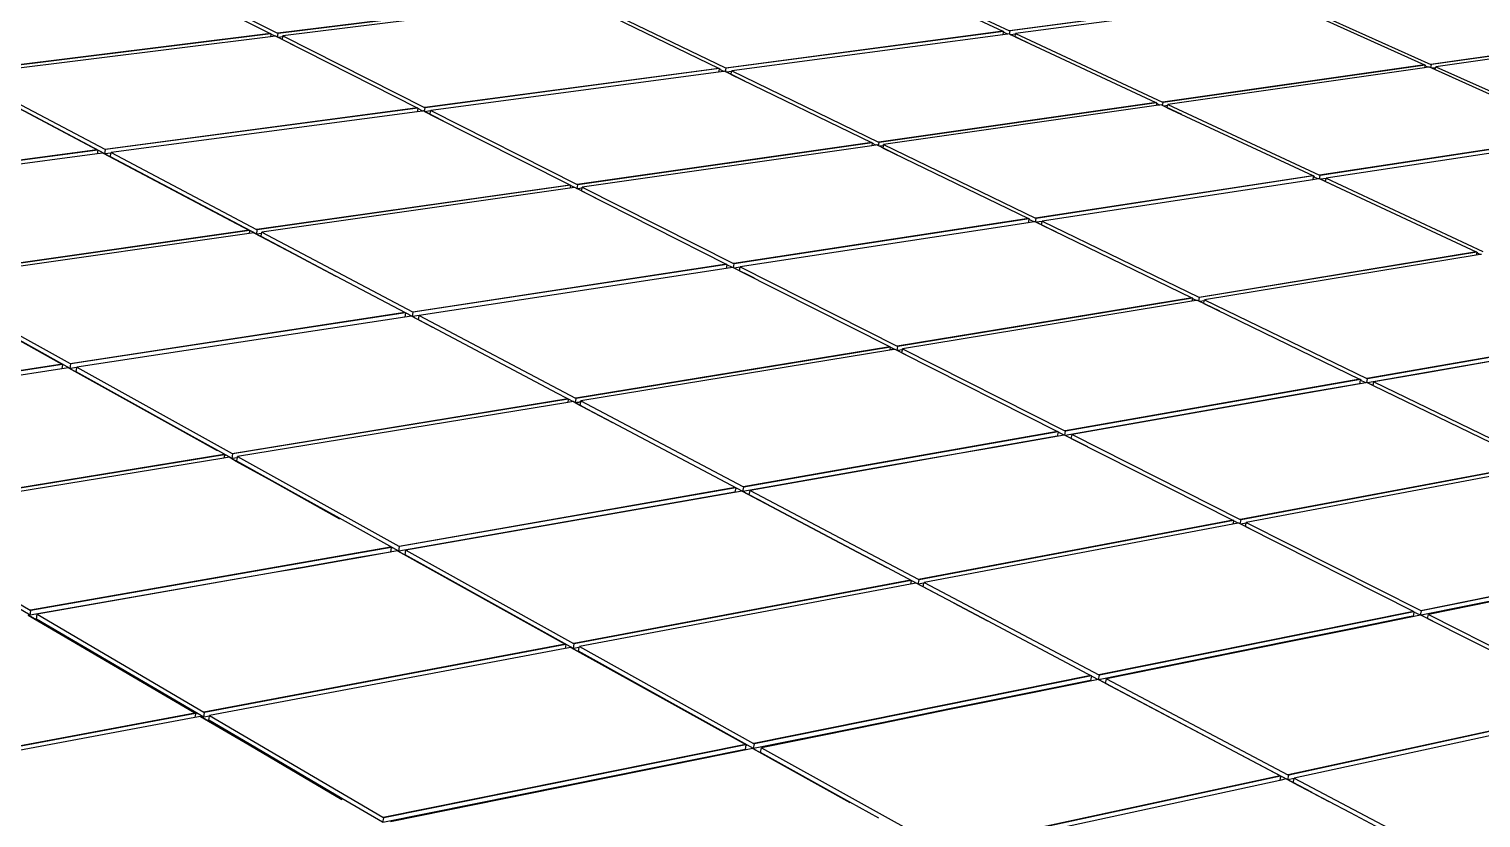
# Model space of a CAD drawing. Header units: inches. Extents: x -1925 to 2960, y -1726 to 1726.
# Drawn here: x -266 to 650, y 448 to 946 of the extents above; entities that cross this region are included whole.
import ezdxf

# ---------------------------------------------------------------- set-up
doc = ezdxf.new("R2010")
doc.units = ezdxf.units.IN
doc.header["$MEASUREMENT"] = 0

msp = doc.modelspace()

# ---------------------------------------------------------------- linework, layer by layer
for p, q in [((-196.04, 984.77), (-113.87, 943.24)), ((-195.72, 987.13), (-109.28, 943.48)), ((262.39, 984.92), (348.41, 944.81)), ((262.74, 986.9), (352.58, 945.04)), ((76.07, 966.35), (-109.15, 943.41)), ((76.34, 966.22), (-108.88, 943.28)), ((76.04, 964.34), (-105.85, 941.76)), ((83.4, 962.81), (169.03, 921.31)), ((83.74, 964.98), (173.41, 921.55)), ((518.01, 966.96), (352.71, 944.98)), ((518.29, 966.83), (352.99, 944.85)), ((517.88, 964.71), (356.53, 943.2)), ((525.45, 963.61), (614.48, 923.55)), ((525.81, 965.45), (618.47, 923.79)), ((348.54, 944.75), (173.55, 921.49)), ((348.82, 944.62), (173.83, 921.35)), ((348.41, 944.81), (348.44, 944.8)), ((348.74, 944.17), (348.42, 942.44)), ((348.44, 944.8), (348.54, 944.75)), ((348.54, 944.75), (348.54, 944.75)), ((348.54, 944.75), (348.82, 944.62)), ((348.82, 944.62), (348.74, 944.17)), ((351.54, 942.86), (348.74, 944.17)), ((348.82, 944.62), (348.95, 944.56)), ((349.27, 944.41), (349.37, 944.36)), ((352.71, 944.98), (352.58, 945.04)), ((352.63, 942.84), (352.99, 944.85)), ((352.99, 944.85), (352.71, 944.98)), ((774.79, 946.01), (618.61, 923.73)), ((775.08, 945.89), (618.9, 923.6)), ((774.71, 944.21), (621.71, 922.33)), ((-113.74, 943.18), (-310.29, 918.84)), ((-113.47, 943.04), (-310.02, 918.7)), ((-113.75, 941.11), (-307.01, 917.12)), ((-113.87, 943.24), (-113.84, 943.23)), ((-113.84, 943.23), (-113.74, 943.18)), ((-113.5, 942.87), (-113.75, 941.11)), ((-110.76, 941.48), (-113.75, 941.11)), ((-113.74, 943.18), (-113.74, 943.18)), ((-113.74, 943.18), (-113.47, 943.04)), ((-113.47, 943.04), (-113.5, 942.87)), ((-110.76, 941.48), (-113.5, 942.87)), ((-113.47, 943.04), (-113.34, 942.98)), ((-113.04, 942.82), (-112.94, 942.77)), ((-110.45, 941.52), (-110.76, 941.48)), ((-109.22, 940.9), (-110.45, 941.52)), ((-110.44, 941.52), (-110.45, 941.52)), ((-98.15, 935.31), (-110.44, 941.52)), ((-109.15, 943.41), (-109.28, 943.48)), ((-109.22, 940.9), (-108.88, 943.28)), ((-108.93, 940.75), (-109.22, 940.9)), ((-108.88, 943.28), (-109.15, 943.41)), ((-105.94, 941.13), (-108.93, 940.75)), ((-106.19, 939.37), (-108.93, 940.75)), ((-106.19, 939.37), (-105.94, 941.13)), ((-106.19, 939.37), (-21.14, 896.39)), ((-105.94, 941.13), (-105.85, 941.76)), ((-105.85, 941.76), (-16.53, 896.66)), ((348.42, 942.44), (177.37, 919.64)), ((351.54, 942.86), (348.42, 942.44)), ((352.36, 942.97), (351.54, 942.86)), ((352.63, 942.84), (352.36, 942.97)), ((352.36, 942.97), (352.36, 942.97)), ((365.13, 937.01), (352.36, 942.97)), ((353.37, 942.5), (352.63, 942.84)), ((356.48, 942.91), (353.37, 942.5)), ((356.17, 941.19), (353.37, 942.5)), ((356.17, 941.19), (356.48, 942.91)), ((356.17, 941.19), (445.07, 899.74)), ((356.48, 942.91), (356.53, 943.2)), ((356.53, 943.2), (449.26, 899.99)), ((-311.86, 916.86), (-223.12, 869.92)), ((-307.01, 917.12), (-218.25, 870.21)), ((169.16, 921.24), (-16.39, 896.59)), ((169.44, 921.11), (-16.11, 896.45)), ((169.07, 918.87), (-12.59, 894.67)), ((169.06, 921.29), (169.16, 921.24)), ((169.39, 920.78), (169.07, 918.87)), ((172.4, 919.32), (169.07, 918.87)), ((169.16, 921.24), (169.16, 921.24)), ((169.16, 921.24), (169.44, 921.11)), ((169.44, 921.11), (169.39, 920.78)), ((172.4, 919.32), (169.39, 920.78)), ((169.44, 921.11), (169.58, 921.04)), ((169.89, 920.89), (169.99, 920.84)), ((172.98, 919.39), (172.4, 919.32)), ((173.46, 919.16), (172.98, 919.39)), ((172.98, 919.39), (172.98, 919.39)), ((185.73, 913.21), (172.98, 919.39)), ((173.55, 921.49), (173.41, 921.55)), ((173.46, 919.16), (173.83, 921.35)), ((173.98, 918.91), (173.46, 919.16)), ((173.83, 921.35), (173.55, 921.49)), ((177.32, 919.35), (173.98, 918.91)), ((177, 917.45), (173.98, 918.91)), ((177, 917.45), (177.32, 919.35)), ((177, 917.45), (265.6, 874.51)), ((177.32, 919.35), (177.37, 919.64)), ((177.37, 919.64), (270.01, 874.78)), ((614.62, 923.49), (449.4, 899.93)), ((614.91, 923.36), (449.69, 899.79)), ((614.56, 921.65), (452.5, 898.48)), ((614.48, 923.55), (614.52, 923.54)), ((614.52, 923.54), (614.62, 923.49)), ((614.79, 922.8), (614.56, 921.65)), ((616.68, 921.95), (614.56, 921.65)), ((614.62, 923.49), (614.62, 923.49)), ((614.62, 923.49), (614.91, 923.36)), ((614.91, 923.36), (614.79, 922.8)), ((616.68, 921.95), (614.79, 922.8)), ((614.91, 923.36), (615.05, 923.3)), ((615.37, 923.16), (615.48, 923.11)), ((617.72, 922.1), (616.68, 921.95)), ((618.52, 921.74), (617.72, 922.1)), ((617.72, 922.1), (617.72, 922.1)), ((630.88, 916.18), (617.72, 922.1)), ((618.61, 923.73), (618.47, 923.79)), ((618.52, 921.74), (618.9, 923.6)), ((619.44, 921.32), (618.52, 921.74)), ((618.9, 923.6), (618.61, 923.73)), ((621.56, 921.63), (619.44, 921.32)), ((621.32, 920.48), (619.44, 921.32)), ((621.32, 920.48), (621.56, 921.63)), ((621.32, 920.48), (713.28, 879.1)), ((621.56, 921.63), (621.71, 922.33)), ((621.71, 922.33), (717.28, 879.36)), ((-218.19, 867.33), (-307.34, 914.49)), ((445.21, 899.67), (270.15, 874.72)), ((445.5, 899.54), (270.43, 874.57)), ((445.07, 899.74), (445.11, 899.72)), ((445.11, 899.72), (445.21, 899.67)), ((445.41, 899.08), (445.16, 897.78)), ((447.49, 898.11), (445.16, 897.78)), ((445.21, 899.67), (445.21, 899.67)), ((445.21, 899.67), (445.5, 899.54)), ((445.5, 899.54), (445.41, 899.08)), ((447.49, 898.11), (445.41, 899.08)), ((445.5, 899.54), (445.64, 899.47)), ((445.96, 899.32), (446.07, 899.28)), ((448.31, 898.23), (447.49, 898.11)), ((449.3, 897.76), (448.31, 898.23)), ((448.31, 898.23), (448.31, 898.23)), ((461.49, 892.08), (448.31, 898.23)), ((449.4, 899.93), (449.26, 899.99)), ((449.3, 897.76), (449.69, 899.79)), ((449.69, 899.79), (449.4, 899.93)), ((452.36, 897.76), (452.5, 898.48)), ((452.5, 898.48), (548.23, 853.88)), ((-21.01, 896.32), (-218.11, 870.15)), ((-20.73, 896.18), (-217.84, 870)), ((-21.08, 893.89), (-214.33, 868.15)), ((-21.14, 896.39), (-21.11, 896.37)), ((-21.11, 896.37), (-21.01, 896.32)), ((-20.76, 896.01), (-21.08, 893.89)), ((-17.51, 894.36), (-21.08, 893.89)), ((-21.01, 896.32), (-21.01, 896.32)), ((-21.01, 896.32), (-20.73, 896.18)), ((-20.73, 896.18), (-20.76, 896.01)), ((-17.51, 894.36), (-20.76, 896.01)), ((-20.73, 896.18), (-20.6, 896.12)), ((-20.29, 895.96), (-20.19, 895.91)), ((-17.21, 894.4), (-17.51, 894.36)), ((-16.48, 894.03), (-17.21, 894.4)), ((-17.21, 894.4), (-17.21, 894.4)), ((-4.5, 887.98), (-17.21, 894.4)), ((-16.39, 896.59), (-16.53, 896.66)), ((-16.48, 894.03), (-16.11, 896.45)), ((-16.21, 893.89), (-16.48, 894.03)), ((-16.11, 896.45), (-16.39, 896.59)), ((-12.63, 894.37), (-16.21, 893.89)), ((-12.95, 892.25), (-16.21, 893.89)), ((-12.95, 892.25), (-12.63, 894.37)), ((-12.95, 892.25), (75.14, 847.73)), ((-12.63, 894.37), (-12.59, 894.67)), ((-12.59, 894.67), (79.78, 848.03)), ((445.16, 897.78), (273.24, 873.21)), ((450.03, 897.42), (449.3, 897.76)), ((452.36, 897.76), (450.03, 897.42)), ((452.11, 896.45), (450.03, 897.42)), ((452.11, 896.45), (452.36, 897.76)), ((452.11, 896.45), (544.02, 853.6)), ((265.74, 874.44), (79.92, 847.96)), ((266.03, 874.3), (80.21, 847.81)), ((265.71, 872.49), (83.01, 846.4)), ((265.63, 874.49), (265.74, 874.44)), ((265.97, 873.97), (265.71, 872.49)), ((268.26, 872.86), (265.71, 872.49)), ((265.74, 874.44), (265.74, 874.44)), ((265.74, 874.44), (266.03, 874.3)), ((266.03, 874.3), (265.97, 873.97)), ((268.26, 872.86), (265.97, 873.97)), ((266.03, 874.3), (266.17, 874.23)), ((266.49, 874.08), (266.59, 874.03)), ((268.84, 872.94), (268.26, 872.86)), ((270.04, 872.35), (268.84, 872.94)), ((268.84, 872.94), (268.84, 872.94)), ((282.01, 866.55), (268.84, 872.94)), ((270.15, 874.72), (270.01, 874.78)), ((270.04, 872.35), (270.43, 874.57)), ((270.56, 872.1), (270.04, 872.35)), ((270.43, 874.57), (270.15, 874.72)), ((273.11, 872.47), (270.56, 872.1)), ((272.85, 870.99), (270.56, 872.1)), ((272.85, 870.99), (273.11, 872.47)), ((272.85, 870.99), (364.55, 826.55)), ((273.11, 872.47), (273.24, 873.21)), ((273.24, 873.21), (368.97, 826.86)), ((713.42, 879.04), (548.37, 853.81)), ((713.72, 878.9), (548.67, 853.67)), ((713.22, 876.55), (552.45, 851.91)), ((-222.99, 869.86), (-432.75, 842.01)), ((-222.71, 869.71), (-432.48, 841.85)), ((-223.03, 867.35), (-429, 839.92)), ((-223.12, 869.92), (-223.09, 869.91)), ((-223.09, 869.91), (-222.99, 869.86)), ((-222.71, 869.71), (-223.03, 867.35)), ((-219.21, 867.85), (-223.03, 867.35)), ((-222.99, 869.86), (-222.99, 869.86)), ((-222.99, 869.86), (-222.71, 869.71)), ((-222.71, 869.71), (-222.58, 869.64)), ((-222.27, 869.48), (-222.17, 869.42)), ((-219.21, 867.86), (-219.21, 867.85)), ((-206.58, 861.17), (-219.21, 867.86)), ((-219.21, 867.85), (-127.35, 819.26)), ((-218.11, 870.15), (-218.25, 870.21)), ((-218.19, 867.33), (-217.84, 870)), ((-214.37, 867.84), (-218.19, 867.33)), ((-217.84, 870), (-218.11, 870.15)), ((-214.69, 865.48), (-214.37, 867.84)), ((-122.4, 816.66), (-214.69, 865.48)), ((-214.37, 867.84), (-214.33, 868.15)), ((-214.33, 868.15), (-122.44, 819.59)), ((544.17, 853.53), (369.12, 826.79)), ((544.46, 853.39), (369.42, 826.64)), ((544.37, 852.93), (543.98, 850.98)), ((544.06, 853.58), (544.17, 853.53)), ((544.17, 853.53), (544.17, 853.53)), ((544.17, 853.53), (544.46, 853.39)), ((544.46, 853.39), (544.37, 852.93)), ((547.42, 851.51), (544.37, 852.93)), ((544.46, 853.39), (544.61, 853.33)), ((544.94, 853.17), (545.05, 853.12)), ((548.37, 853.81), (548.23, 853.88)), ((548.26, 851.62), (548.67, 853.67)), ((548.67, 853.67), (548.37, 853.81)), ((75.28, 847.66), (-122.31, 819.52)), ((75.56, 847.52), (-122.02, 819.36)), ((75.27, 845.66), (-119.23, 817.89)), ((75.17, 847.71), (75.28, 847.66)), ((75.54, 847.34), (75.27, 845.66)), ((78.07, 846.06), (75.27, 845.66)), ((75.28, 847.66), (75.28, 847.66)), ((75.28, 847.66), (75.56, 847.52)), ((75.56, 847.52), (75.54, 847.34)), ((78.07, 846.06), (75.54, 847.34)), ((75.56, 847.52), (75.7, 847.45)), ((76.02, 847.28), (76.13, 847.23)), ((78.37, 846.1), (78.07, 846.06)), ((79.82, 845.36), (78.37, 846.1)), ((78.37, 846.1), (78.37, 846.1)), ((91.51, 839.46), (78.37, 846.1)), ((79.92, 847.96), (79.78, 848.03)), ((79.82, 845.36), (80.21, 847.81)), ((80.09, 845.23), (79.82, 845.36)), ((80.21, 847.81), (79.92, 847.96)), ((82.89, 845.63), (80.09, 845.23)), ((82.62, 843.95), (80.09, 845.23)), ((82.62, 843.95), (82.89, 845.63)), ((82.62, 843.95), (173.89, 797.82)), ((82.89, 845.63), (83.01, 846.4)), ((83.01, 846.4), (178.56, 798.15)), ((543.98, 850.98), (373.19, 824.81)), ((547.42, 851.51), (543.98, 850.98)), ((548.24, 851.63), (547.42, 851.51)), ((548.26, 851.62), (548.24, 851.63)), ((548.24, 851.63), (548.24, 851.63)), ((561.85, 845.28), (548.24, 851.63)), ((548.99, 851.28), (548.26, 851.62)), ((552.43, 851.81), (548.99, 851.28)), ((552.04, 849.86), (548.99, 851.28)), ((552.04, 849.86), (552.43, 851.81)), ((552.04, 849.86), (647.13, 805.52)), ((552.43, 851.81), (552.45, 851.91)), ((552.45, 851.91), (651.36, 805.83)), ((364.69, 826.48), (178.71, 798.08)), ((364.99, 826.34), (179, 797.93)), ((364.92, 826), (364.53, 823.86)), ((364.58, 826.54), (364.69, 826.48)), ((364.69, 826.48), (364.69, 826.48)), ((364.69, 826.48), (364.99, 826.34)), ((364.99, 826.34), (364.92, 826)), ((368.19, 824.42), (364.92, 826)), ((364.99, 826.34), (365.13, 826.27)), ((365.46, 826.11), (365.57, 826.06)), ((369.12, 826.79), (368.97, 826.86)), ((369, 824.39), (369.42, 826.64)), ((369.42, 826.64), (369.12, 826.79)), ((373.17, 824.71), (369.51, 824.14)), ((372.78, 822.56), (373.17, 824.71)), ((373.17, 824.71), (373.19, 824.81)), ((373.19, 824.81), (472.2, 776.87)), ((-127.22, 819.19), (-337.72, 789.22)), ((-126.93, 819.04), (-337.44, 789.06)), ((-127.2, 817.13), (-334.67, 787.52)), ((-127.32, 819.25), (-127.22, 819.19)), ((-127.22, 819.19), (-127.21, 819.19)), ((-127.21, 819.19), (-126.93, 819.04)), ((-126.93, 819.04), (-127.2, 817.13)), ((-124.14, 817.56), (-127.2, 817.13)), ((-126.93, 819.04), (-126.79, 818.97)), ((-126.47, 818.8), (-126.37, 818.74)), ((-124.14, 817.56), (-95.01, 802.15)), ((-124.14, 817.56), (-124.14, 817.56)), ((-111.06, 810.64), (-124.14, 817.56)), ((-122.31, 819.52), (-122.44, 819.59)), ((-122.4, 816.66), (-122.02, 819.36)), ((-119.34, 817.1), (-122.4, 816.66)), ((-122.02, 819.36), (-122.31, 819.52)), ((-119.62, 815.18), (-119.34, 817.1)), ((-119.34, 817.1), (-119.23, 817.89)), ((-119.23, 817.89), (-24.08, 767.6)), ((364.53, 823.86), (182.78, 796.03)), ((368.19, 824.42), (364.53, 823.86)), ((368.76, 824.51), (368.19, 824.42)), ((369, 824.39), (368.76, 824.51)), ((368.77, 824.51), (368.76, 824.51)), ((382.39, 817.91), (368.77, 824.51)), ((369.51, 824.14), (369, 824.39)), ((372.78, 822.56), (369.51, 824.14)), ((372.78, 822.56), (467.75, 776.53)), ((-95.01, 802.17), (-119.62, 815.18)), ((-95.01, 802.15), (-95.01, 802.17)), ((-93.13, 801.17), (-95.01, 802.17)), ((-95.01, 802.15), (-93.13, 801.16)), ((-93.13, 801.16), (-93.13, 801.17)), ((-72.51, 790.27), (-93.13, 801.17)), ((-93.13, 801.16), (-72.51, 790.25)), ((174.03, 797.75), (-23.94, 767.53)), ((174.33, 797.6), (-23.64, 767.37)), ((174.3, 797.42), (173.9, 795.05)), ((173.93, 797.81), (174.03, 797.75)), ((174.03, 797.75), (174.03, 797.75)), ((174.03, 797.75), (174.33, 797.6)), ((174.33, 797.6), (174.3, 797.42)), ((177.81, 795.65), (174.3, 797.42)), ((174.33, 797.6), (174.48, 797.53)), ((174.81, 797.36), (174.92, 797.31)), ((178.71, 798.08), (178.56, 798.15)), ((178.58, 795.45), (179, 797.93)), ((179, 797.93), (178.71, 798.08)), ((647.28, 805.45), (472.35, 776.8)), ((647.59, 805.31), (472.66, 776.65)), ((647.18, 803.35), (475.66, 775.19)), ((647.17, 805.5), (647.28, 805.45)), ((647.49, 804.84), (647.18, 803.35)), ((649.77, 803.77), (647.18, 803.35)), ((647.28, 805.45), (647.28, 805.45)), ((647.28, 805.45), (647.59, 805.31)), ((647.59, 805.31), (647.49, 804.84)), ((649.77, 803.77), (647.49, 804.84)), ((647.59, 805.31), (647.74, 805.24)), ((648.08, 805.08), (648.19, 805.03)), ((650.59, 803.91), (649.77, 803.77)), ((-72.51, 790.25), (-72.51, 790.27)), ((-24.06, 764.63), (-72.51, 790.27)), ((173.9, 795.05), (-19.88, 765.39)), ((177.81, 795.65), (173.9, 795.05)), ((178.1, 795.69), (177.81, 795.65)), ((178.58, 795.45), (178.1, 795.69)), ((178.11, 795.69), (178.1, 795.69)), ((191.71, 788.82), (178.11, 795.69)), ((178.85, 795.32), (178.58, 795.45)), ((182.76, 795.91), (178.85, 795.32)), ((182.36, 793.54), (178.85, 795.32)), ((182.36, 793.54), (182.76, 795.91)), ((182.36, 793.54), (277, 745.71)), ((182.76, 795.91), (182.78, 796.03)), ((182.78, 796.03), (281.7, 746.08)), ((-339.86, 787.17), (-245.41, 734.64)), ((-240.12, 731.96), (-335.01, 784.73)), ((-334.67, 787.52), (-240.18, 735.03)), ((467.9, 776.46), (281.85, 746)), ((468.21, 776.31), (282.15, 745.85)), ((467.82, 774.3), (285.16, 744.33)), ((467.79, 776.52), (467.9, 776.46)), ((468.14, 775.94), (467.82, 774.3)), ((470.64, 774.76), (467.82, 774.3)), ((467.9, 776.46), (467.9, 776.46)), ((467.9, 776.46), (468.21, 776.31)), ((468.21, 776.31), (468.14, 775.97)), ((468.18, 775.95), (468.14, 775.97)), ((468.14, 775.97), (468.14, 775.94)), ((468.18, 775.95), (468.14, 775.94)), ((470.64, 774.76), (468.18, 775.95)), ((468.21, 776.31), (468.36, 776.24)), ((468.7, 776.08), (468.81, 776.02)), ((471.21, 774.86), (470.64, 774.76)), ((472.21, 774.37), (471.21, 774.86)), ((471.21, 774.86), (471.21, 774.86)), ((485.3, 768.03), (471.21, 774.86)), ((472.35, 776.8), (472.2, 776.87)), ((472.21, 774.37), (472.66, 776.65)), ((472.72, 774.13), (472.21, 774.37)), ((472.66, 776.65), (472.35, 776.8)), ((475.54, 774.59), (472.72, 774.13)), ((475.22, 772.92), (472.72, 774.13)), ((475.22, 772.92), (475.54, 774.59)), ((475.22, 772.92), (573.62, 725.23)), ((475.54, 774.59), (475.66, 775.19)), ((475.66, 775.19), (578.08, 725.6)), ((-28.88, 767.17), (-240.04, 734.95)), ((-28.58, 767.01), (-239.74, 734.79)), ((-28.98, 764.39), (-236.01, 732.71)), ((-28.99, 767.23), (-28.88, 767.17)), ((-28.58, 767.01), (-28.98, 764.39)), ((-24.82, 765.03), (-28.98, 764.39)), ((-28.88, 767.17), (-28.88, 767.17)), ((-28.88, 767.17), (-28.58, 767.01)), ((-28.58, 767.01), (-28.44, 766.94)), ((-28.11, 766.76), (-28, 766.71)), ((-11.87, 758.17), (-24.82, 765.03)), ((-24.82, 765.03), (-24.82, 765.03)), ((-11.27, 757.86), (-24.82, 765.03)), ((-23.94, 767.53), (-24.08, 767.6)), ((-24.06, 764.63), (-23.64, 767.37)), ((-19.9, 765.27), (-24.06, 764.63)), ((-23.64, 767.37), (-23.94, 767.53)), ((-20.3, 762.65), (-19.9, 765.27)), ((-11.86, 758.18), (-20.3, 762.65)), ((-19.9, 765.27), (-19.88, 765.39)), ((-19.88, 765.39), (78.74, 713.27)), ((-11.86, 758.18), (-11.87, 758.17)), ((67.45, 716.23), (-11.86, 758.18)), ((752.94, 756.18), (578.24, 725.53)), ((753.26, 756.03), (578.55, 725.37)), ((277.15, 745.64), (78.88, 713.19)), ((277.46, 745.48), (79.19, 713.03)), ((277.09, 743.41), (82.19, 711.45)), ((277.04, 745.7), (277.15, 745.64)), ((280.16, 743.92), (277.09, 743.41)), ((277.13, 743.63), (277.09, 743.41)), ((277.43, 745.3), (277.13, 743.63)), ((279.83, 744.08), (277.13, 743.63)), ((277.15, 745.64), (277.15, 745.64)), ((277.15, 745.64), (277.46, 745.48)), ((277.46, 745.48), (277.43, 745.3)), ((279.83, 744.08), (277.43, 745.3)), ((277.46, 745.48), (277.61, 745.41)), ((277.95, 745.23), (278.06, 745.18)), ((280.16, 743.92), (279.83, 744.08)), ((280.46, 743.96), (280.16, 743.92)), ((281.71, 743.33), (280.46, 743.96)), ((280.46, 743.96), (280.46, 743.96)), ((294.54, 736.85), (280.46, 743.96)), ((281.85, 746), (281.7, 746.08)), ((281.71, 743.33), (282.15, 745.85)), ((281.97, 743.2), (281.71, 743.33)), ((282.15, 745.85), (281.85, 746)), ((285.05, 743.71), (281.97, 743.2)), ((284.71, 741.82), (281.97, 743.2)), ((284.71, 741.82), (285.05, 743.71)), ((285.05, 743.71), (285.16, 744.33)), ((285.16, 744.33), (387.6, 692.6)), ((-245.26, 734.56), (-470.96, 700.14)), ((-244.97, 734.4), (-470.67, 699.96)), ((-245.41, 734.64), (-245.37, 734.62)), ((-245.37, 734.62), (-245.26, 734.56)), ((-244.97, 734.4), (-245.33, 731.69)), ((-245.26, 734.56), (-245.26, 734.56)), ((-245.26, 734.56), (-244.97, 734.4)), ((-244.97, 734.4), (-244.83, 734.32)), ((-244.5, 734.14), (-244.39, 734.08)), ((-240.04, 734.95), (-240.18, 735.03)), ((-240.12, 731.96), (-239.74, 734.79)), ((-239.74, 734.79), (-240.04, 734.95)), ((284.71, 741.82), (382.88, 692.2)), ((681.76, 740.97), (615.85, 729.38)), ((681.76, 740.86), (615.85, 729.26)), ((-245.33, 731.69), (-466.97, 697.79)), ((-241.24, 732.32), (-245.33, 731.69)), ((-241.24, 732.32), (-174.96, 695.46)), ((-241.23, 732.32), (-241.24, 732.32)), ((-227.77, 724.83), (-241.23, 732.32)), ((-236.02, 732.59), (-240.12, 731.96)), ((-236.38, 729.89), (-236.02, 732.59)), ((-174.67, 695.57), (-236.38, 729.89)), ((-236.02, 732.59), (-236.01, 732.71)), ((-236.01, 732.71), (-137.95, 678.24)), ((573.77, 725.15), (387.76, 692.53)), ((574.09, 725), (388.07, 692.37)), ((574.02, 724.65), (573.55, 722.34)), ((573.62, 725.23), (573.65, 725.21)), ((573.65, 725.21), (573.77, 725.15)), ((573.77, 725.15), (573.77, 725.15)), ((573.77, 725.15), (574.09, 725)), ((574.09, 725), (574.02, 724.65)), ((577.56, 722.94), (574.02, 724.65)), ((574.09, 725), (574.24, 724.93)), ((574.6, 724.75), (574.71, 724.7)), ((578.07, 723.03), (578.55, 725.37)), ((578.24, 725.53), (578.08, 725.6)), ((578.55, 725.37), (578.24, 725.53)), ((615.85, 729.38), (578.59, 722.82)), ((615.85, 729.26), (582.6, 723.41)), ((615.85, 729.26), (615.85, 729.38)), ((67.45, 716.23), (67.43, 716.23)), ((78.74, 710.25), (67.45, 716.23)), ((537.83, 716.06), (387.86, 689.69)), ((537.82, 715.95), (392.12, 690.32)), ((577.56, 722.94), (537.82, 715.95)), ((537.82, 715.95), (537.83, 716.06)), ((573.55, 722.34), (537.83, 716.06)), ((578.07, 723.03), (577.56, 722.94)), ((578.13, 723.04), (578.07, 723.03)), ((578.59, 722.82), (578.13, 723.04)), ((578.13, 723.04), (578.13, 723.04)), ((592.72, 715.97), (578.13, 723.04)), ((582.12, 721.1), (578.59, 722.82)), ((582.12, 721.1), (582.6, 723.41)), ((582.12, 721.1), (684.17, 671.65)), ((582.6, 723.41), (688.65, 672.06)), ((73.91, 712.8), (-137.81, 678.16)), ((74.22, 712.63), (-137.5, 677.99)), ((73.88, 710.5), (-134.52, 676.34)), ((73.8, 712.86), (73.91, 712.8)), ((74.22, 712.63), (73.88, 710.5)), ((77.22, 711.05), (73.88, 710.5)), ((73.91, 712.8), (73.91, 712.8)), ((73.91, 712.8), (74.22, 712.63)), ((74.22, 712.63), (74.37, 712.56)), ((74.71, 712.37), (74.82, 712.32)), ((79, 710.1), (77.22, 711.05)), ((77.22, 711.05), (77.22, 711.05)), ((91.26, 703.62), (77.22, 711.05)), ((78.88, 713.19), (78.74, 713.27)), ((78.74, 710.25), (79.19, 713.03)), ((82.08, 710.8), (78.74, 710.25)), ((79.19, 713.03), (78.88, 713.19)), ((82.05, 710.62), (79, 710.1)), ((79, 710.1), (102.06, 697.9)), ((81.74, 708.67), (82.05, 710.62)), ((102.08, 697.91), (81.74, 708.67)), ((82.05, 710.62), (82.08, 710.8)), ((82.08, 710.8), (82.19, 711.45)), ((82.19, 711.45), (184.43, 657.41)), ((102.06, 697.9), (102.08, 697.91)), ((184.42, 654.35), (102.08, 697.91)), ((-174.67, 695.57), (-174.96, 695.46)), ((-174.96, 695.46), (-147.41, 680.15)), ((-147.04, 680.21), (-174.67, 695.57)), ((383.04, 692.13), (184.59, 657.33)), ((383.36, 691.96), (184.9, 657.16)), ((387.1, 689.87), (343.18, 682.14)), ((382.84, 689.23), (343.18, 682.26)), ((383.32, 691.78), (382.84, 689.23)), ((382.88, 692.2), (382.92, 692.18)), ((382.92, 692.18), (383.04, 692.13)), ((383.04, 692.13), (383.04, 692.13)), ((383.04, 692.13), (383.36, 691.96)), ((383.36, 691.96), (383.32, 691.78)), ((387.1, 689.87), (383.32, 691.78)), ((383.36, 691.96), (383.51, 691.89)), ((383.87, 691.71), (383.98, 691.65)), ((387.4, 689.92), (387.1, 689.87)), ((387.59, 689.82), (387.4, 689.92)), ((387.41, 689.92), (387.4, 689.92)), ((402, 682.54), (387.41, 689.92)), ((387.59, 689.82), (388.07, 692.37)), ((387.86, 689.69), (387.59, 689.82)), ((387.76, 692.53), (387.6, 692.6)), ((388.07, 692.37), (387.76, 692.53)), ((391.64, 687.78), (387.86, 689.69)), ((391.64, 687.78), (392.12, 690.32)), ((391.64, 687.78), (493.57, 636.26)), ((392.12, 690.32), (498.31, 636.7)), ((-147.04, 680.21), (-147.41, 680.15)), ((-137.91, 675.13), (-147.04, 680.21)), ((-137.81, 678.16), (-137.95, 678.24)), ((-137.5, 677.99), (-137.81, 678.16)), ((320.86, 678.22), (277.21, 670.54)), ((320.86, 678.34), (277.22, 670.66)), ((343.18, 682.26), (320.86, 678.34)), ((343.18, 682.14), (320.86, 678.22)), ((320.86, 678.22), (320.86, 678.34)), ((343.18, 682.14), (343.18, 682.26)), ((-143.07, 677.73), (-369.66, 640.68)), ((-142.77, 677.56), (-369.36, 640.5)), ((-143.08, 675.36), (-366.4, 638.77)), ((-143.18, 677.79), (-143.07, 677.73)), ((-142.77, 677.56), (-143.08, 675.36)), ((-139.79, 675.9), (-143.08, 675.36)), ((-143.07, 677.73), (-143.07, 677.73)), ((-143.07, 677.73), (-142.77, 677.56)), ((-142.77, 677.56), (-142.62, 677.48)), ((-142.28, 677.29), (-142.17, 677.23)), ((-135.9, 673.74), (-139.79, 675.9)), ((-139.79, 675.9), (-139.79, 675.9)), ((-125.81, 668.13), (-139.79, 675.9)), ((-137.91, 675.13), (-137.5, 677.99)), ((-134.62, 675.67), (-137.91, 675.13)), ((-134.87, 673.92), (-135.9, 673.74)), ((-135.9, 673.74), (-112.93, 660.97)), ((-134.93, 673.47), (-134.87, 673.92)), ((-112.56, 661.03), (-134.93, 673.47)), ((-134.87, 673.92), (-134.62, 675.67)), ((-134.62, 675.67), (-134.52, 676.34)), ((-134.52, 676.34), (-32.74, 619.79)), ((277.21, 670.54), (258.19, 667.2)), ((277.22, 670.66), (258.2, 667.32)), ((277.21, 670.54), (277.22, 670.66)), ((684.32, 671.57), (498.47, 636.63)), ((684.65, 671.41), (498.8, 636.46)), ((684.17, 669.15), (502.03, 634.83)), ((-112.93, 660.97), (-112.56, 661.03)), ((-112.93, 660.97), (-94.08, 650.48)), ((-94.08, 650.76), (-112.56, 661.03)), ((258.2, 667.32), (184.42, 654.35)), ((258.19, 667.2), (188.95, 655.03)), ((258.19, 667.2), (258.2, 667.32)), ((-94.08, 650.48), (-94.08, 650.76)), ((-70.11, 637.43), (-94.08, 650.76)), ((179.42, 653.91), (-32.71, 616.63)), ((179.59, 656.9), (-32.59, 619.71)), ((179.91, 656.73), (-32.27, 619.53)), ((183.95, 654.59), (-28.24, 617.3)), ((179.91, 656.73), (179.42, 653.91)), ((179.47, 656.96), (179.59, 656.9)), ((179.59, 656.9), (179.59, 656.9)), ((179.59, 656.9), (179.91, 656.73)), ((179.91, 656.73), (180.06, 656.65)), ((180.42, 656.46), (180.53, 656.4)), ((183.95, 654.59), (256.67, 616.12)), ((183.95, 654.59), (183.95, 654.59)), ((198.52, 646.88), (183.95, 654.59)), ((184.42, 654.35), (184.9, 657.16)), ((184.59, 657.33), (184.43, 657.41)), ((184.9, 657.16), (184.59, 657.33)), ((188.46, 652.21), (188.95, 655.03)), ((256.67, 616.13), (188.46, 652.21)), ((188.95, 655.03), (295.06, 598.95)), ((-94.08, 650.48), (-70.11, 637.15)), ((-366.4, 638.77), (-265.41, 579.49)), ((-70.11, 637.15), (-70.11, 637.43)), ((-32.71, 616.63), (-70.11, 637.43)), ((493.73, 636.18), (295.22, 598.87)), ((494.06, 636.01), (295.55, 598.69)), ((493.6, 633.69), (298.78, 596.98)), ((493.57, 636.26), (493.61, 636.24)), ((494.03, 635.83), (493.6, 633.69)), ((496.99, 634.33), (493.6, 633.69)), ((493.61, 636.24), (493.73, 636.18)), ((493.73, 636.18), (493.73, 636.18)), ((493.73, 636.18), (494.06, 636.01)), ((494.06, 636.01), (494.03, 635.83)), ((496.99, 634.33), (494.03, 635.83)), ((494.06, 636.01), (494.22, 635.94)), ((494.59, 635.75), (494.71, 635.69)), ((497.29, 634.38), (496.99, 634.33)), ((498.29, 633.88), (497.29, 634.38)), ((497.29, 634.38), (497.29, 634.38)), ((512.42, 626.74), (497.29, 634.38)), ((498.29, 633.88), (498.8, 636.46)), ((498.55, 633.75), (498.29, 633.88)), ((498.47, 636.63), (498.31, 636.7)), ((498.8, 636.46), (498.47, 636.63)), ((501.94, 634.39), (498.55, 633.75)), ((501.51, 632.25), (498.55, 633.75)), ((501.51, 632.25), (501.94, 634.39)), ((501.51, 632.25), (607.38, 578.74)), ((501.94, 634.39), (502.03, 634.83)), ((502.03, 634.83), (612.14, 579.23)), ((-265.34, 576.23), (-342.46, 621.54)), ((-37.89, 619.24), (-265.25, 579.41)), ((-37.57, 619.06), (-264.94, 579.22)), ((-38.01, 616.16), (-58.19, 612.61)), ((-33.54, 616.82), (-58.03, 612.52)), ((-37.57, 619.06), (-38.01, 616.16)), ((-38, 619.3), (-37.89, 619.24)), ((-37.89, 619.24), (-37.64, 619.1)), ((-37.89, 619.24), (-37.89, 619.24)), ((-37.64, 619.1), (-37.57, 619.06)), ((-37.57, 619.06), (-37.42, 618.98)), ((-37.06, 618.78), (-36.95, 618.71)), ((-33.54, 616.82), (72.19, 558.02)), ((-33.54, 616.82), (-33.54, 616.82)), ((-19.02, 608.75), (-33.54, 616.82)), ((-32.59, 619.71), (-32.74, 619.79)), ((-32.71, 616.63), (-32.27, 619.53)), ((-32.27, 619.53), (-32.59, 619.71)), ((-28.69, 614.4), (-28.24, 617.3)), ((77.54, 555.33), (-28.69, 614.4)), ((-28.24, 617.3), (77.53, 558.54)), ((256.67, 616.12), (256.67, 616.13)), ((275.16, 606.35), (256.67, 616.13)), ((256.67, 616.12), (275.16, 606.34)), ((797.86, 616.55), (612.31, 579.15)), ((798.21, 616.38), (612.65, 578.97)), ((-97.46, 605.71), (-111.34, 603.28)), ((-97.3, 605.62), (-111.34, 603.15)), ((-93.6, 606.39), (-97.46, 605.71)), ((-97.3, 605.62), (-97.46, 605.71)), ((-93.6, 606.27), (-97.3, 605.62)), ((-69.89, 610.56), (-93.6, 606.39)), ((-69.89, 610.43), (-93.6, 606.27)), ((-93.6, 606.27), (-93.6, 606.39)), ((-58.19, 612.61), (-69.89, 610.56)), ((-58.03, 612.52), (-69.89, 610.43)), ((-69.89, 610.43), (-69.89, 610.56)), ((-58.19, 612.61), (-58.03, 612.52)), ((275.16, 606.34), (275.16, 606.35)), ((295.03, 595.84), (275.16, 606.35)), ((-111.34, 603.28), (-265.34, 576.23)), ((-111.34, 603.15), (-260.94, 576.87)), ((-111.34, 603.15), (-111.34, 603.28)), ((290.19, 598.39), (77.69, 558.46)), ((290.53, 598.21), (78.02, 558.27)), ((290.09, 595.81), (81.23, 556.48)), ((290.07, 598.45), (290.19, 598.39)), ((290.53, 598.21), (290.09, 595.81)), ((293.75, 596.5), (290.09, 595.81)), ((290.19, 598.39), (290.2, 598.39)), ((290.2, 598.39), (290.53, 598.21)), ((290.53, 598.21), (290.69, 598.13)), ((291.05, 597.93), (291.17, 597.87)), ((293.75, 596.5), (293.75, 596.5)), ((308.88, 588.5), (293.75, 596.5)), ((295.03, 595.84), (295.55, 598.69)), ((298.69, 596.53), (295.03, 595.84)), ((295.22, 598.87), (295.06, 598.95)), ((295.55, 598.69), (295.22, 598.87)), ((298.26, 594.13), (298.69, 596.53)), ((298.69, 596.53), (298.78, 596.98)), ((298.78, 596.98), (408.95, 538.76)), ((317.37, 584.02), (298.26, 594.13)), ((669.81, 587.84), (612.36, 576.23)), ((669.78, 587.44), (617.01, 576.77)), ((-265.25, 579.41), (-265.41, 579.49)), ((-265.34, 576.23), (-264.94, 579.22)), ((-264.94, 579.22), (-265.25, 579.41)), ((317.37, 584.01), (317.37, 584.02)), ((338.85, 572.66), (317.37, 584.02)), ((317.37, 584.01), (338.85, 572.65)), ((607.55, 578.66), (409.11, 538.68)), ((607.89, 578.49), (409.46, 538.5)), ((607.85, 578.3), (607.3, 575.68)), ((607.38, 578.74), (607.42, 578.72)), ((607.42, 578.72), (607.55, 578.66)), ((607.55, 578.66), (607.55, 578.66)), ((607.55, 578.66), (607.89, 578.49)), ((607.89, 578.49), (607.85, 578.3)), ((611.95, 576.23), (607.85, 578.3)), ((607.89, 578.49), (608.06, 578.4)), ((608.44, 578.21), (608.57, 578.15)), ((612.08, 576.25), (612.65, 578.97)), ((612.31, 579.15), (612.14, 579.23)), ((612.65, 578.97), (612.31, 579.15)), ((-266.58, 576.35), (-161.53, 514.62)), ((-252.16, 567.88), (-266.58, 576.35)), ((-261.34, 573.88), (-260.94, 576.87)), ((-155.79, 511.87), (-261.34, 573.88)), ((-260.94, 576.87), (-155.84, 515.19)), ((338.85, 572.65), (338.85, 572.66)), ((408.9, 535.61), (338.85, 572.66)), ((604.94, 574.81), (567.96, 567.34)), ((604.97, 575.21), (567.99, 567.74)), ((611.95, 576.23), (604.94, 574.81)), ((604.94, 574.81), (604.97, 575.21)), ((607.3, 575.68), (604.97, 575.21)), ((612.08, 576.25), (611.95, 576.23)), ((612.25, 576.29), (612.08, 576.25)), ((612.36, 576.23), (612.25, 576.29)), ((612.25, 576.29), (612.25, 576.29)), ((627.95, 568.35), (612.25, 576.29)), ((616.45, 574.16), (612.36, 576.23)), ((616.45, 574.16), (617.01, 576.77)), ((616.45, 574.16), (726.52, 518.53)), ((617.01, 576.77), (731.3, 519.06)), ((528.17, 559.7), (408.9, 535.61)), ((528.15, 559.29), (413.81, 536.19)), ((567.96, 567.34), (528.15, 559.29)), ((528.15, 559.29), (528.17, 559.7)), ((567.99, 567.74), (528.17, 559.7)), ((567.96, 567.34), (567.99, 567.74)), ((72.35, 557.93), (-155.69, 515.1)), ((72.68, 557.75), (-155.36, 514.91)), ((72.28, 555.28), (-152.16, 513.03)), ((72.23, 558), (72.35, 557.93)), ((72.68, 557.75), (72.28, 555.28)), ((75.9, 555.96), (72.28, 555.28)), ((72.35, 557.93), (72.6, 557.79)), ((72.6, 557.79), (72.68, 557.75)), ((72.68, 557.75), (72.84, 557.66)), ((73.21, 557.46), (73.33, 557.39)), ((75.9, 555.96), (185.82, 494.83)), ((75.9, 555.96), (75.9, 555.96)), ((90.99, 547.57), (75.9, 555.96)), ((77.69, 558.46), (77.53, 558.54)), ((77.54, 555.33), (78.02, 558.27)), ((81.16, 556.01), (77.54, 555.33)), ((78.02, 558.27), (77.69, 558.46)), ((80.75, 553.54), (81.16, 556.01)), ((191.18, 492.14), (80.75, 553.54)), ((81.16, 556.01), (81.23, 556.48)), ((81.23, 556.48), (191.19, 495.4)), ((404.06, 538.15), (191.35, 495.31)), ((404.4, 537.97), (191.7, 495.12)), ((408.76, 535.66), (336.81, 521.13)), ((403.85, 535.08), (336.83, 521.55)), ((404.4, 537.97), (403.85, 535.08)), ((403.93, 538.22), (404.06, 538.15)), ((404.06, 538.15), (404.06, 538.15)), ((404.06, 538.15), (404.4, 537.97)), ((404.4, 537.97), (404.57, 537.88)), ((404.95, 537.68), (405.08, 537.61)), ((408.76, 535.66), (523.24, 475.11)), ((408.76, 535.66), (408.76, 535.66)), ((424.48, 527.35), (408.76, 535.66)), ((408.9, 535.61), (409.46, 538.5)), ((409.11, 538.68), (408.95, 538.76)), ((409.46, 538.5), (409.11, 538.68)), ((413.25, 533.3), (413.81, 536.19)), ((528.24, 472.47), (413.25, 533.3)), ((413.81, 536.19), (528.31, 475.68)), ((-161.37, 514.53), (-406.69, 468.47)), ((-161.04, 514.34), (-406.37, 468.27)), ((-161.49, 514.6), (-161.37, 514.53)), ((-161.04, 514.34), (-161.4, 511.79)), ((-161.37, 514.53), (-161.12, 514.38)), ((-161.12, 514.38), (-161.04, 514.34)), ((-161.04, 514.34), (-160.88, 514.25)), ((-160.51, 514.03), (-160.4, 513.96)), ((-155.69, 515.1), (-155.84, 515.19)), ((-155.79, 511.87), (-155.36, 514.91)), ((-155.36, 514.91), (-155.69, 515.1)), ((314.88, 516.7), (272.01, 508.04)), ((314.89, 517.12), (272.02, 508.46)), ((336.81, 521.13), (314.88, 516.7)), ((314.88, 516.7), (314.89, 517.12)), ((336.83, 521.55), (314.89, 517.12)), ((336.81, 521.13), (336.83, 521.55)), ((726.69, 518.45), (528.49, 475.6)), ((727.05, 518.27), (528.84, 475.41)), ((726.46, 515.63), (532.33, 473.56)), ((-161.4, 511.79), (-403.2, 466.29)), ((-157.84, 512.46), (-161.4, 511.79)), ((-157.84, 512.46), (-127.21, 494.46)), ((-157.84, 512.46), (-157.84, 512.46)), ((-142.84, 503.64), (-157.84, 512.46)), ((-152.23, 512.54), (-155.79, 511.87)), ((-152.6, 509.99), (-152.23, 512.54)), ((-127.22, 495.08), (-152.6, 509.99)), ((-152.23, 512.54), (-152.16, 513.03)), ((-152.16, 513.03), (-42.75, 448.82)), ((253.35, 504.69), (191.18, 492.14)), ((253.34, 504.27), (196.05, 492.7)), ((272.01, 508.04), (253.34, 504.27)), ((253.34, 504.27), (253.35, 504.69)), ((272.02, 508.46), (253.35, 504.69)), ((272.01, 508.04), (272.02, 508.46)), ((-127.21, 494.46), (-127.22, 495.08)), ((-92.16, 474.49), (-127.22, 495.08)), ((185.86, 494.81), (185.98, 494.74)), ((191.18, 492.14), (191.7, 495.12)), ((191.35, 495.31), (191.19, 495.4)), ((191.7, 495.12), (191.35, 495.31)), ((-127.21, 494.46), (-92.16, 473.86)), ((185.81, 491.56), (-42.72, 445.44)), ((185.98, 494.74), (-42.58, 448.72)), ((186.33, 494.55), (-42.24, 448.52)), ((190.68, 492.13), (-37.91, 445.98)), ((186.33, 494.55), (185.81, 491.56)), ((185.98, 494.74), (186.25, 494.59)), ((186.25, 494.59), (186.33, 494.55)), ((186.33, 494.55), (186.49, 494.46)), ((186.88, 494.24), (187, 494.17)), ((190.68, 492.13), (251.96, 458.05)), ((190.68, 492.13), (190.68, 492.13)), ((206.38, 483.4), (190.68, 492.13)), ((195.53, 489.72), (196.05, 492.7)), ((251.97, 458.34), (195.53, 489.72)), ((196.05, 492.7), (310.48, 429.13)), ((-92.16, 473.86), (-92.16, 474.49)), ((-68.67, 460.69), (-92.16, 474.49)), ((-92.16, 473.86), (-68.67, 460.06)), ((523.41, 475.02), (310.66, 429.04)), ((523.77, 474.83), (311.01, 428.84)), ((523.21, 472.11), (314.5, 426.9)), ((523.77, 474.83), (523.21, 472.11)), ((527.25, 472.98), (523.21, 472.11)), ((523.24, 475.11), (523.28, 475.09)), ((523.28, 475.09), (523.41, 475.02)), ((523.41, 475.02), (523.41, 475.02)), ((523.41, 475.02), (523.77, 474.83)), ((523.77, 474.83), (523.94, 474.74)), ((524.34, 474.53), (524.47, 474.46)), ((527.25, 472.98), (554.13, 458.77)), ((527.25, 472.98), (527.25, 472.98)), ((543.59, 464.34), (527.25, 472.98)), ((528.24, 472.47), (528.84, 475.41)), ((532.28, 473.35), (528.24, 472.47)), ((528.49, 475.6), (528.31, 475.68)), ((528.84, 475.41), (528.49, 475.6)), ((531.72, 470.63), (532.28, 473.35)), ((554.14, 458.77), (531.72, 470.63)), ((532.28, 473.35), (532.33, 473.56)), ((532.33, 473.56), (651.38, 410.65)), ((-68.67, 460.06), (-68.67, 460.69)), ((-43.11, 445.67), (-68.67, 460.69)), ((251.96, 458.05), (251.97, 458.34)), ((270.1, 448.25), (251.97, 458.34)), ((554.14, 458.77), (554.13, 458.77)), ((567.77, 451.56), (554.14, 458.77)), ((567.77, 451.56), (567.75, 451.56)), ((589.87, 439.87), (567.77, 451.56)), ((-42.58, 448.72), (-42.75, 448.82)), ((-42.72, 445.44), (-42.24, 448.52)), ((-42.24, 448.52), (-42.58, 448.72))]:
    msp.add_line(p, q)

doc.saveas('drawing.dxf')
